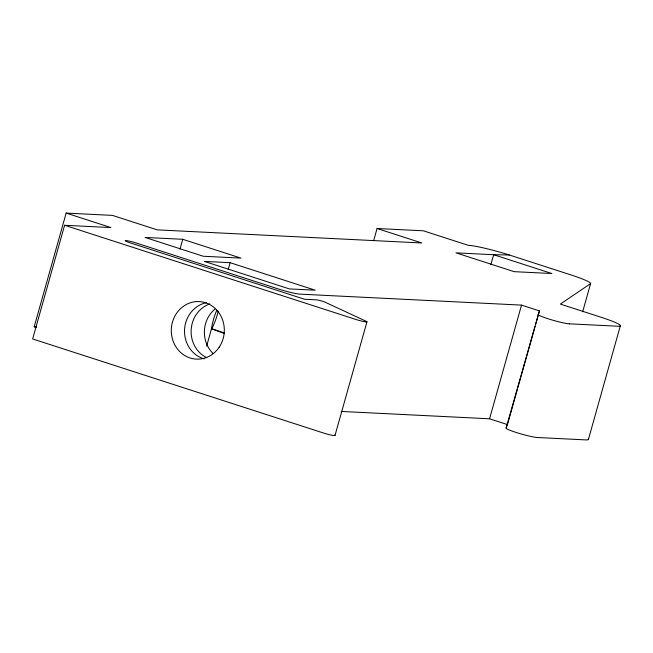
<?xml version="1.0" encoding="UTF-8"?>
<svg xmlns="http://www.w3.org/2000/svg" width="653" height="653" viewBox="0 0 653 653"><rect width="100%" height="100%" fill="white"/><g stroke="black" fill="none" stroke-linecap="round" stroke-linejoin="round"><path stroke-width="0.98" d="M36.111 327.398L34.201 326.778L66.157 213.098L112.463 215.392L157.218 229.864L421.83 242.981L377.075 228.509L373.769 240.271M66.157 213.098L110.912 227.571L64.606 225.277L32.65 338.956L324.019 433.184A8.424 0.792 15.7 0 0 333.267 435.494L334.891 435.575A8.424 0.792 15.7 0 0 334.826 435.241L334.548 435.061M179.999 249.103L182.75 239.3L240.933 258.115L203.222 256.245L145.048 237.431L182.75 239.3M206.65 346.245L211.654 328.051A28.805 10.93 -72.1 0 1 216.453 310.991L216.755 310.306M228.232 269.493L230.142 262.686L315.17 290.185L289.369 288.904L204.34 261.404L230.142 262.686M334.997 435.494L366.953 321.815M490.917 264.514L493.668 254.719L509.299 254.98L569.351 274.399A35.197 3.314 15.7 0 1 590.01 284.014L560.339 304.086L602.817 317.823A33.891 3.192 15.7 0 1 617.575 326.214L569.285 323.823M341.152 411.439L489.562 418.793L521.518 305.114L539.419 310.901L535.566 324.623M588.304 439.02A33.891 3.192 15.7 0 1 585.619 439.893L537.329 437.502A16.945 1.592 15.7 0 1 518.711 433.257A16.945 1.592 15.7 0 1 506.108 428.074L539.419 310.901M517.388 389.302L507.471 424.589L489.562 418.793M517.935 387.343L535.011 326.582M582.647 311.816L590.639 283.394M588.394 439.461L620.35 325.782M506.108 428.074L507.128 425.454M377.075 228.509L423.381 230.811L468.136 245.283A33.891 3.192 15.7 0 1 509.299 254.98M521.518 305.114L299.907 294.128A16.954 1.592 15.7 0 1 283.312 290.479A16.888 1.592 15.7 0 1 279.329 289.279L136.183 242.989A8.473 0.8 15.7 0 0 125.89 240.565A8.473 0.8 15.7 0 0 129.588 242.663L304.584 299.262L316.485 299.849A5.093 0.482 15.7 0 1 324.68 302.004L366.782 321.562A8.424 0.792 15.7 0 1 366.847 321.888L365.207 321.807M34.201 326.778L36.217 326.875M64.606 225.277L355.967 319.497A8.424 0.792 15.7 0 0 365.223 321.807M224.632 332.973L211.572 328.745L224.64 333.691M206.781 357.705A28.805 26.512 -87.2 0 1 197.516 350.261A28.805 26.544 -86.8 0 1 193.827 344.278A28.805 26.512 -87.2 0 1 204.479 306.469A28.805 26.495 -86.7 0 1 209.825 303.914M569.285 323.823A16.945 1.592 15.7 0 1 550.667 319.578A16.945 1.592 15.7 0 1 538.064 314.387M218.233 311.114A28.805 10.93 -72.1 0 1 211.441 329.283M204.071 358.864A28.805 26.512 -87.2 0 1 184.538 329.936A28.805 26.512 -87.2 0 1 206.438 302.69M213.058 353.485A28.805 26.512 -87.2 0 1 214.927 309.138M493.668 254.719L455.965 252.85L514.14 271.664L551.85 273.534L493.668 254.719M219.196 347.184A28.805 26.512 -87.2 0 0 200.675 301.702A28.805 26.512 -87.2 0 0 173.535 342.188A28.805 26.512 -87.2 0 0 219.196 347.184"/></g></svg>
